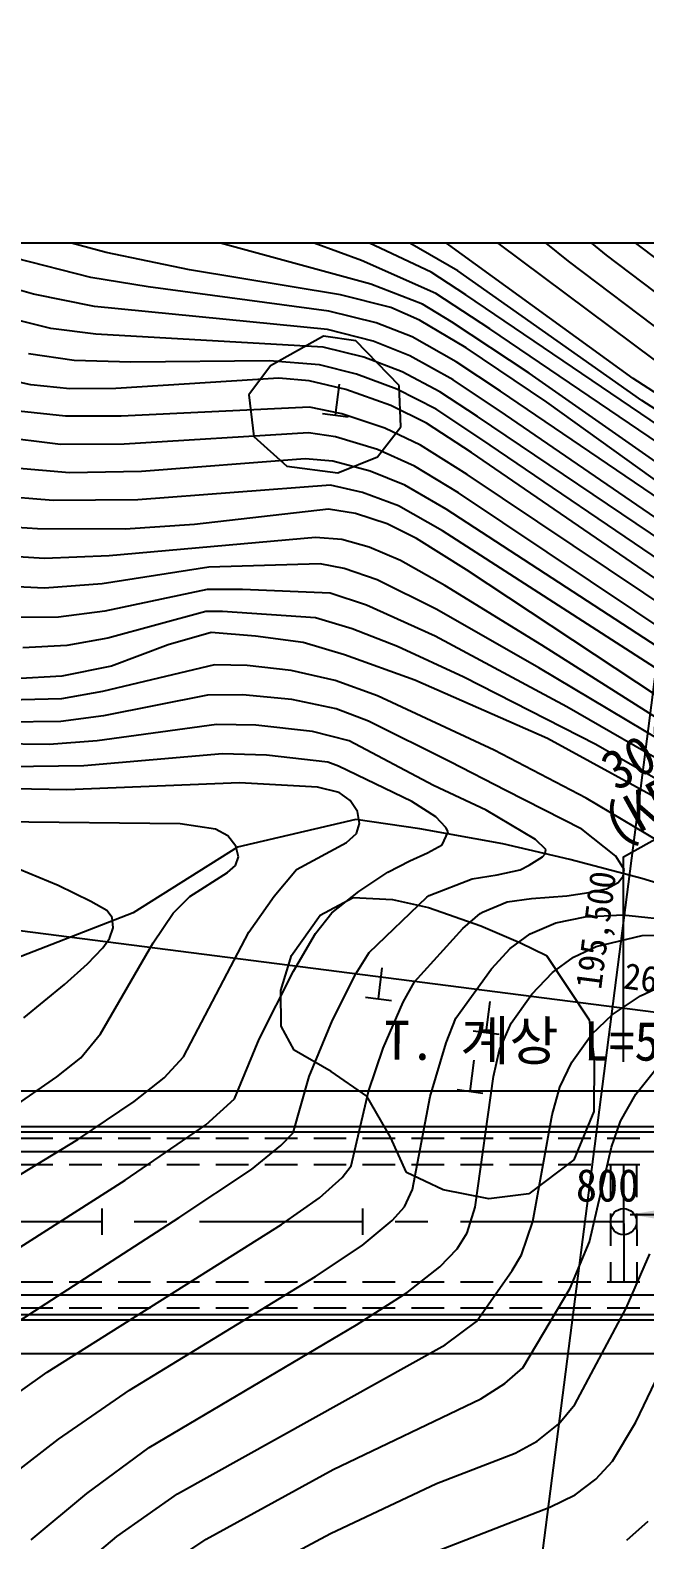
# Model space of a CAD drawing. Header units: millimetres. Extents: x 6886 to 7682, y 1103 to 1807.
# Drawn here: x 7427.2 to 7474.3, y 1449.8 to 1565.5 of the extents above; entities that cross this region are included whole.
import ezdxf
from ezdxf.xclip import XClip

# ---------------------------------------------------------------- set-up
doc = ezdxf.new("R2010")
doc.units = ezdxf.units.MM
doc.header["$LTSCALE"] = 10
doc.header["$MEASUREMENT"] = 0
doc.header["$XCLIPFRAME"] = 2
doc.linetypes.add('CENTER', pattern=[2, 1.25, -0.25, 0.25, -0.25])
doc.linetypes.add('HIDDEN', pattern=[0.375, 0.25, -0.125])
doc.layers.add('TX-PAPR', color=2, linetype='Continuous', plot=False)
doc.layers.add('TZ-BASE', color=253, linetype='Continuous')
doc.layers.add('TZ-CABL', color=4, linetype='Continuous')
doc.styles.add('HANA', font='GulimChe.ttf')
doc.styles.get("Standard").update_dxf_attribs({"font": 'GulimChe.ttf'})
doc.linetypes.add('ZIGZAG', pattern='A,0.0001,-0.2,[131,ltypeshp.shx,S=0.2,R=0,X=-0.2,Y=0],-0.4,[131,ltypeshp.shx,S=0.2,R=180,X=0.2,Y=0],-0.2', length=0.8001)
doc.dimstyles.get("Standard").update_dxf_attribs({"dimtxt": 0.18, "dimasz": 0.18, "dimexe": 0.18, "dimexo": 0.0625, "dimgap": 0.09, "dimtad": 0, "dimtih": 1, "dimtoh": 1, "dimdec": 4, "dimzin": 0, "dimdsep": 46, "dimtxsty": 'Standard', "dimcen": 0.09, "dimadec": 0, "dimazin": 0, "dimtfac": 1, "dimtdec": 4, "dimtofl": 0, "dimtmove": 0, "dimatfit": 3, "dimfxl": 0, "dimtolj": 1, "dimtzin": 0, "dimarcsym": 0})

# ---------------------------------------------------------------- blocks, each defined once
blk = doc.blocks.new('JD-GFJ6DDFJGD34XDGH')
at = {"layer": 'TZ-BASE'}
for p, q in [((474.35, -176.61), (519.53, 175)), ((486.61, 74.85, 185), (473.88, 83.3, 185)), ((487.29, 72.88, 184), (472.24, 81.59, 184)), ((485.26, 72.76, 183), (471.09, 79.46, 183)), ((498.68, 74.07, 188), (492.16, 79.57, 188)), ((501.05, 74.91, 189), (495.67, 79.55, 189)), ((479.92, 73.67, 182), (467.39, 78.27, 182)), ((495.79, 73.61, 187), (490.18, 78.13, 187)), ((460.35, 74.27, 180), (454.54, 75.86, 180)), ((480.64, 71.84, 181), (466.05, 75.84, 181)), ((502.47, 65.98, 186), (489, 76.03, 186)), ((466.72, 72.94, 180), (460.35, 74.27, 180)), ((500.73, 64.63, 185), (486.61, 74.85, 185)), ((505.02, 69.26, 188), (498.68, 74.07, 188)), ((506.75, 70.57, 189), (501.05, 74.91, 189)), ((459.17, 72.35, 179), (453.36, 73.85, 179)), ((478.3, 71.03, 180), (466.72, 72.94, 180)), ((485.62, 71.12, 182), (479.92, 73.67, 182)), ((501.4, 62.93, 184), (487.29, 72.88, 184)), ((503.43, 67.84, 187), (495.79, 73.61, 187)), ((454.76, 71.09, 178), (450.01, 72.42, 178)), ((463.55, 71.64, 179), (459.17, 72.35, 179)), ((484.58, 70.32, 181), (480.64, 71.84, 181)), ((487.92, 71.02, 183), (485.26, 72.76, 183)), ((459.46, 70.13, 178), (454.76, 71.09, 178)), ((477.41, 69.77, 179), (463.55, 71.64, 179)), ((482.15, 70.06, 180), (478.3, 71.03, 180)), ((489.74, 68.42, 182), (485.62, 71.12, 182)), ((510.9, 55.42, 183), (487.92, 71.02, 183)), ((80, 70.34), (700, -9.33)), ((456.1, 68.46, 177), (449.87, 70, 177)), ((477.3, 68.38, 178), (459.46, 70.13, 178)), ((481.04, 68.88, 179), (477.41, 69.77, 179)), ((484.36, 69.09, 180), (482.15, 70.06, 180)), ((486.82, 68.97, 181), (484.58, 70.32, 181)), ((459.54, 68.02, 177), (456.1, 68.46, 177)), ((480.82, 67.48, 178), (477.3, 68.38, 178)), ((483.79, 67.8, 179), (481.04, 68.88, 179)), ((487.93, 66.97, 180), (484.36, 69.09, 180)), ((492.76, 65.02, 181), (486.82, 68.97, 181)), ((512.3, 53.14, 182), (489.74, 68.42, 182)), ((476.97, 67.03, 177), (459.54, 68.02, 177)), ((476.99, 67.85, 176.74), (472.94, 65.58, 176.74)), ((479.47, 67.5, 176.74), (476.99, 67.85, 176.74)), ((482.8, 64.08, 176.74), (479.47, 67.5, 176.74)), ((483.63, 66.36, 178), (480.82, 67.48, 178)), ((487.17, 65.89, 179), (483.79, 67.8, 179)), ((457.9, 66, 176), (454.38, 66.51, 176)), ((462.22, 65.88, 176), (457.9, 66, 176)), ((472.84, 65.98, 176), (462.22, 65.88, 176)), ((476.69, 65.67, 176), (472.84, 65.98, 176)), ((480.1, 66.25, 177), (476.97, 67.03, 177)), ((483.03, 65.13, 177), (480.1, 66.25, 177)), ((486.94, 64.51, 178), (483.63, 66.36, 178)), ((494.13, 62.8, 180), (487.93, 66.97, 180)), ((454.56, 64.12, 175), (447.93, 65.63, 175)), ((472.94, 65.58, 176.74), (471.27, 63.36, 176.74)), ((479.53, 64.96, 176), (476.69, 65.67, 176)), ((482.63, 63.81, 176), (479.53, 64.96, 176)), ((485.92, 63.6, 177), (483.03, 65.13, 177)), ((490.58, 63.64, 179), (487.17, 65.89, 179)), ((508.7, 53.88, 181), (492.76, 65.02, 181)), ((457.56, 63.82, 175), (454.56, 64.12, 175)), ((461.08, 63.86, 175), (457.56, 63.82, 175)), ((473.58, 64.64, 175), (461.08, 63.86, 175)), ((475.89, 64.44, 175), (473.58, 64.64, 175)), ((478.72, 63.78, 175), (475.89, 64.44, 175)), ((477.91, 61.81, 174.05), (478.22, 64.19, 174.05)), ((482.15, 62.55, 175), (478.72, 63.78, 175)), ((485.64, 62.26, 176), (482.63, 63.81, 176)), ((482.93, 60.92, 176.74), (482.8, 64.08, 176.74)), ((490.94, 61.83, 178), (486.94, 64.51, 178)), ((514.47, 47.38, 179), (490.58, 63.64, 179)), ((507.15, 60.45, 185), (500.73, 64.63, 185)), ((471.27, 63.36, 176.74), (471.65, 60.18, 176.74)), ((484.89, 61.2, 175), (482.15, 62.55, 175)), ((488.81, 61.71, 177), (485.92, 63.6, 177)), ((508.57, 52.42, 180), (494.13, 62.8, 180)), ((509.66, 57.62, 184), (501.4, 62.93, 184)), ((457.22, 61.72, 174), (453.63, 62.11, 174)), ((461.49, 61.73, 174), (457.22, 61.72, 174)), ((475.94, 62.41, 174), (461.49, 61.73, 174)), ((478.41, 61.91, 174), (475.94, 62.41, 174)), ((476.92, 61.94, 174.05), (478.9, 61.68, 174.05)), ((481.69, 60.82, 174), (478.41, 61.91, 174)), ((489.06, 60, 176), (485.64, 62.26, 176)), ((516.16, 43.22, 177), (488.81, 61.71, 177)), ((512.76, 46.9, 178), (490.94, 61.83, 178)), ((456.83, 59.57, 173), (449.86, 60.43, 173)), ((475.84, 60.45, 173), (461.71, 59.58, 173)), ((471.65, 60.18, 176.74), (474.19, 57.89, 176.74)), ((477.92, 60.14, 173), (475.84, 60.45, 173)), ((481.14, 58.62, 176.74), (482.93, 60.92, 176.74)), ((484.44, 59.52, 174), (481.69, 60.82, 174)), ((488.35, 58.94, 175), (484.89, 61.2, 175)), ((461.71, 59.58, 173), (456.83, 59.57, 173)), ((481.13, 59.18, 173), (477.92, 60.14, 173)), ((483.97, 57.91, 173), (481.13, 59.18, 173)), ((488.02, 57.27, 174), (484.44, 59.52, 174)), ((516.29, 41.5, 176), (489.06, 60, 176)), ((457.53, 57.4, 172), (450.93, 57.95, 172)), ((475.59, 58.46, 172), (463.05, 57.5, 172)), ((474.19, 57.89, 176.74), (478.09, 57.4, 176.74)), ((477.71, 58.29, 172), (475.59, 58.46, 172)), ((480.59, 57.52, 172), (477.71, 58.29, 172)), ((478.09, 57.4, 176.74), (481.14, 58.62, 176.74)), ((487.34, 55.85, 173), (483.97, 57.91, 173)), ((516.03, 39.95, 175), (488.35, 58.94, 175)), ((463.05, 57.5, 172), (457.53, 57.4, 172)), ((483.24, 56.44, 172), (480.59, 57.52, 172)), ((516.24, 38.32, 174), (488.02, 57.27, 174)), ((456.29, 55.26, 171), (447.48, 55.97, 171)), ((477.53, 56.44, 171), (462.78, 55.32, 171)), ((480, 55.89, 171), (477.53, 56.44, 171)), ((482.74, 54.87, 171), (480, 55.89, 171)), ((486.41, 54.6, 172), (483.24, 56.44, 172)), ((511.19, 39.88, 173), (487.34, 55.85, 173)), ((462.78, 55.32, 171), (456.29, 55.26, 171)), ((477.38, 54.61, 170), (467.11, 53.43, 170)), ((479.46, 54.26, 170), (477.38, 54.61, 170)), ((486.12, 52.94, 171), (482.74, 54.87, 171)), ((515.35, 35.74, 172), (486.41, 54.6, 172)), ((455.09, 53.1, 170), (446.25, 53.65, 170)), ((467.11, 53.43, 170), (461.81, 53.08, 170)), ((481.88, 53.49, 170), (479.46, 54.26, 170)), ((484.13, 52.36, 170), (481.88, 53.49, 170)), ((461.81, 53.08, 170), (455.09, 53.1, 170)), ((476.38, 52.44, 169), (460.58, 51.03, 169)), ((478.4, 52.28, 169), (476.38, 52.44, 169)), ((480.51, 51.68, 169), (478.4, 52.28, 169)), ((487.97, 49.95, 170), (484.13, 52.36, 170)), ((514.64, 34.59, 171), (486.12, 52.94, 171)), ((455.61, 50.83, 169), (447.86, 51.27, 169)), ((460.58, 51.03, 169), (455.61, 50.83, 169)), ((482.9, 50.66, 169), (480.51, 51.68, 169)), ((468.2, 50.15, 168), (460.04, 48.88, 168)), ((476.75, 50.41, 168), (468.2, 50.15, 168)), ((478.59, 50.06, 168), (476.75, 50.41, 168)), ((481.11, 49.19, 168), (478.59, 50.06, 168)), ((486.3, 48.76, 169), (482.9, 50.66, 169)), ((506.62, 37.62, 170), (487.97, 49.95, 170)), ((455.62, 48.56, 168), (449.18, 48.87, 168)), ((460.04, 48.88, 168), (455.62, 48.56, 168)), ((485.69, 46.92, 168), (481.11, 49.19, 168)), ((493.74, 44.18, 169), (486.3, 48.76, 169)), ((468.08, 48.46, 167), (460.24, 46.79, 167)), ((470.78, 48.45, 167), (468.08, 48.46, 167)), ((477.52, 48.16, 167), (470.78, 48.45, 167)), ((480.3, 47.26, 167), (477.52, 48.16, 167)), ((456.7, 46.34, 167), (452.9, 46.31, 167)), ((460.24, 46.79, 167), (456.7, 46.34, 167)), ((467.99, 46.76, 166), (460.46, 44.73, 166)), ((469.25, 46.77, 166), (467.99, 46.76, 166)), ((476.4, 46.27, 166), (469.25, 46.77, 166)), ((485.57, 44.86, 167), (480.3, 47.26, 167)), ((493.5, 42.45, 168), (485.69, 46.92, 168)), ((468.38, 45.16, 165), (465.09, 44.2, 165)), ((471.78, 44.86, 165), (468.38, 45.16, 165)), ((479.19, 45.44, 166), (476.4, 46.27, 166)), ((482.67, 44.07, 166), (479.19, 45.44, 166)), ((457.32, 44.16, 166), (453.96, 43.97, 166)), ((460.46, 44.73, 166), (457.32, 44.16, 166)), ((465.09, 44.2, 165), (460.75, 42.56, 165)), ((475.43, 44.39, 165), (471.78, 44.86, 165)), ((478.61, 43.43, 165), (475.43, 44.39, 165)), ((487.76, 41.73, 166), (482.67, 44.07, 166)), ((495.64, 39.45, 167), (485.57, 44.86, 167)), ((510.27, 33.69, 169), (493.74, 44.18, 169)), ((484, 41.5, 165), (478.61, 43.43, 165)), ((456.94, 41.81, 165), (453.34, 41.59, 165)), ((460.75, 42.56, 165), (456.94, 41.81, 165)), ((468.65, 42.67, 164), (460.05, 40.63, 164)), ((471.15, 42.63, 164), (468.65, 42.67, 164)), ((474.51, 42.24, 164), (471.15, 42.63, 164)), ((477.89, 41.47, 164), (474.51, 42.24, 164)), ((497.87, 36.56, 166), (487.76, 41.73, 166)), ((506.87, 34.46, 168), (493.5, 42.45, 168)), ((460.05, 40.63, 164), (456.93, 40.08, 164)), ((481.15, 40.3, 164), (477.89, 41.47, 164)), ((494.16, 37.03, 165), (484, 41.5, 165)), ((456.93, 40.08, 164), (452.82, 39.96, 164)), ((468.11, 40.34, 163), (460.13, 38.77, 163)), ((470.8, 40.38, 163), (468.11, 40.34, 163)), ((474.58, 40.01, 163), (470.8, 40.38, 163)), ((477.96, 39.3, 163), (474.58, 40.01, 163)), ((490.09, 36.14, 164), (481.15, 40.3, 164)), ((506.28, 33.32, 167), (495.64, 39.45, 167)), ((456.87, 38.33, 163), (452.66, 38.27, 163)), ((460.13, 38.77, 163), (456.87, 38.33, 163)), ((480.44, 38.37, 163), (477.96, 39.3, 163)), ((486.7, 35.24, 163), (480.44, 38.37, 163)), ((468.79, 38.11, 162), (459.65, 36.85, 162)), ((471.81, 38.05, 162), (468.79, 38.11, 162)), ((476.17, 37.57, 162), (471.81, 38.05, 162)), ((478.98, 36.86, 162), (476.17, 37.57, 162)), ((505.98, 30.56, 165), (494.16, 37.03, 165)), ((455.97, 36.57, 162), (451.29, 36.63, 162)), ((459.65, 36.85, 162), (455.97, 36.57, 162)), ((485.42, 33.42, 162), (478.98, 36.86, 162)), ((497.14, 32.46, 164), (490.09, 36.14, 164)), ((507.35, 31.15, 166), (497.87, 36.56, 166)), ((458.62, 34.94, 161), (452.82, 34.87, 161)), ((469.25, 35.85, 161), (458.62, 34.94, 161)), ((472.63, 35.75, 161), (469.25, 35.85, 161)), ((477.33, 35.22, 161), (472.63, 35.75, 161)), ((478.16, 34.9, 161), (477.33, 35.22, 161)), ((483.78, 32.2, 161), (478.16, 34.9, 161)), ((490.98, 33.04, 163), (486.7, 35.24, 163)), ((470.56, 33.62, 160), (457.32, 33.09, 160)), ((476.55, 33.3, 160), (470.56, 33.62, 160)), ((457.32, 33.09, 160), (450.76, 33.21, 160)), ((478.19, 32.9, 160), (476.55, 33.3, 160)), ((479.04, 32.29, 160), (478.19, 32.9, 160)), ((489.46, 31.53, 162), (485.42, 33.42, 162)), ((496.81, 30.09, 163), (490.98, 33.04, 163)), ((503.75, 28.52, 164), (497.14, 32.46, 164)), ((479.6, 31.43, 160), (479.04, 32.29, 160)), ((479.76, 30.51, 160), (479.6, 31.43, 160)), ((485.61, 31.03, 161), (483.78, 32.2, 161)), ((493.25, 29.28, 162), (489.46, 31.53, 162)), ((466.01, 30.5, 159), (452.06, 30.64, 159)), ((468.72, 30.09, 159), (466.01, 30.5, 159)), ((469.67, 29.56, 159), (468.72, 30.09, 159)), ((479.49, 30.81, 150.13), (470.4, 28.69, 150.13)), ((484.38, 30.11, 150.13), (479.49, 30.81, 150.13)), ((479.53, 29.76, 160), (479.76, 30.51, 160)), ((490.75, 28.97, 150.13), (484.38, 30.11, 150.13)), ((486.38, 30.22, 161), (485.61, 31.03, 161)), ((486.56, 29.87, 161), (486.38, 30.22, 161)), ((499.4, 28, 163), (496.81, 30.09, 163)), ((470.28, 28.79, 159), (469.67, 29.56, 159)), ((474.93, 27, 160), (478.77, 29.05, 160)), ((478.77, 29.05, 160), (479.53, 29.76, 160)), ((486.1, 28.88, 161), (486.56, 29.87, 161)), ((495.88, 27.75, 160.98), (490.75, 28.97, 160.98)), ((494.03, 28.52, 162), (493.25, 29.28, 162)), ((470.4, 28.69, 150.13), (462.4, 23.67, 150.13)), ((470.26, 27.3, 159), (470.48, 27.96, 159)), ((470.48, 27.96, 159), (470.28, 28.79, 159)), ((483.63, 27.66, 161), (484.97, 28.26, 161)), ((484.97, 28.26, 161), (486.1, 28.88, 161)), ((492.77, 27.31, 162), (493.79, 27.95, 162)), ((493.79, 27.95, 162), (493.99, 28.2, 162)), ((493.99, 28.2, 162), (494.03, 28.52, 162)), ((500.04, 26.98, 163), (499.4, 28, 163)), ((456.67, 25.76, 158), (453.69, 26.99, 158)), ((466.75, 24.92, 159), (469.65, 26.77, 159)), ((469.65, 26.77, 159), (470.26, 27.3, 159)), ((473.21, 24.95, 160), (474.93, 27, 160)), ((479.71, 25.3, 161), (481.92, 26.78, 161)), ((481.92, 26.78, 161), (483.63, 27.66, 161)), ((490.31, 26.58, 162), (492.07, 26.96, 162)), ((492.07, 26.96, 162), (492.77, 27.31, 162)), ((501.4, 26.3, 160.98), (495.88, 27.75, 160.98)), ((499.98, 26.49, 163), (500.04, 26.98, 163)), ((459.16, 24.54, 158), (456.67, 25.76, 158)), ((485.09, 25, 162), (488.4, 26.28, 162)), ((488.4, 26.28, 162), (490.31, 26.58, 162)), ((497.35, 25.24, 163), (498.7, 25.5, 163)), ((498.7, 25.5, 163), (499.59, 25.99, 163)), ((499.59, 25.99, 163), (499.98, 26.49, 163)), ((507.06, 24.6, 160.98), (501.4, 26.3, 160.98)), ((460.4, 23.84, 158), (459.16, 24.54, 158)), ((465.49, 23.64, 159), (466.75, 24.92, 159)), ((471.28, 22.18, 160), (473.21, 24.95, 160)), ((476.75, 23.49, 164.73), (479.28, 24.85, 164.73)), ((477.65, 23.68, 161), (479.71, 25.3, 161)), ((479.28, 24.85, 164.73), (482.28, 24.7, 164.73)), ((480.49, 20.64, 162), (484.92, 24.88, 162)), ((482.28, 24.7, 164.73), (485.04, 24.07, 164.73)), ((484.92, 24.88, 162), (485.09, 25, 162)), ((489.18, 23.71, 163), (491.09, 24.5, 163)), ((491.09, 24.5, 163), (492.94, 24.76, 163)), ((492.94, 24.76, 163), (495.66, 24.96, 163)), ((495.66, 24.96, 163), (497.35, 25.24, 163)), ((462.4, 23.67, 150.13), (450.92, 19.19, 150.13)), ((460.81, 23.3, 158), (460.4, 23.84, 158)), ((460.89, 22.51, 158), (460.81, 23.3, 158)), ((463.94, 21.37, 159), (465.49, 23.64, 159)), ((474.54, 20.4, 164.73), (476.75, 23.49, 164.73)), ((476.39, 22.08, 161), (477.65, 23.68, 161)), ((485.04, 24.07, 164.73), (489.07, 22.67, 164.73)), ((487.68, 22.46, 163), (489.02, 23.63, 163)), ((489.02, 23.63, 163), (489.18, 23.71, 163)), ((494.8, 22.9, 164), (497.07, 23.37, 164)), ((497.07, 23.37, 164), (499.95, 23.51, 164)), ((499.95, 23.51, 164), (507.32, 22.73, 164)), ((460.6, 21.7, 158), (460.89, 22.51, 158)), ((466.26, 12.63, 160), (471.28, 22.18, 160)), ((474.7, 19.2, 161), (476.39, 22.08, 161)), ((483.98, 18.38, 163), (487.68, 22.46, 163)), ((489.07, 22.67, 164.73), (492.09, 21.36, 164.73)), ((491.3, 20.93, 164), (492.84, 22.06, 164)), ((492.84, 22.06, 164), (494.8, 22.9, 164)), ((501.43, 21.93, 165), (505.85, 22.05, 165)), ((458.91, 19.75, 158), (460.09, 20.99, 158)), ((459.91, 14.4, 159), (463.94, 21.37, 159)), ((460.09, 20.99, 158), (460.6, 21.7, 158)), ((489.89, 19.38, 164), (491.3, 20.93, 164)), ((492.09, 21.36, 164.73), (494.09, 20.4, 164.73)), ((496.16, 20.27, 165), (497.89, 21.08, 165)), ((497.89, 21.08, 165), (501.43, 21.93, 165)), ((457.14, 18.17, 158), (458.91, 19.75, 158)), ((473.74, 17.73, 164.73), (474.54, 20.4, 164.73)), ((479.47, 19, 162), (480.49, 20.64, 162)), ((494.09, 20.4, 164.73), (497.36, 15.46, 164.73)), ((494.55, 19.1, 165), (496.16, 20.27, 165)), ((472.06, 13.99, 161), (474.7, 19.2, 161)), ((477.68, 15.44, 162), (479.47, 19, 162)), ((481.21, 17.07, 163.42), (481.51, 19.45, 163.42)), ((487.14, 15.61, 164), (489.89, 19.38, 164)), ((492.97, 17.43, 165), (494.55, 19.1, 165)), ((454.04, 15.62, 158), (457.14, 18.17, 158)), ((473.76, 14.98, 164.73), (473.74, 17.73, 164.73)), ((483.11, 16.83, 163), (483.98, 18.38, 163)), ((491.39, 15.21, 165), (492.97, 17.43, 165)), ((501.31, 17.32, 166), (503.21, 18.21, 166)), ((480.21, 17.2, 163.42), (482.2, 16.95, 163.42)), ((481.57, 13.3, 163), (483.11, 16.83, 163)), ((489.47, 14.5, 165.18), (489.77, 16.88, 165.18)), ((499.14, 15.87, 166), (501.31, 17.32, 166)), ((475.9, 11.12, 162), (477.68, 15.44, 162)), ((486.4, 13.71, 164), (487.14, 15.61, 164)), ((490.49, 13.18, 165), (491.39, 15.21, 165)), ((497.36, 15.46, 164.73), (497.76, 12.4, 164.73)), ((497.58, 14.36, 166), (499.14, 15.87, 166)), ((458.4, 12.56, 159), (459.91, 14.4, 159)), ((470.18, 9.41, 161), (472.06, 13.99, 161)), ((474.75, 13.15, 164.73), (473.76, 14.98, 164.73)), ((488.48, 14.63, 165.18), (490.46, 14.37, 165.18)), ((496.04, 12.23, 166), (497.58, 14.36, 166)), ((477.59, 11.52, 164.73), (474.75, 13.15, 164.73)), ((480.46, 9.97, 163), (481.57, 13.3, 163)), ((485.17, 9.6, 164), (486.4, 13.71, 164)), ((490.02, 11.12, 165), (490.49, 13.18, 165)), ((456.55, 11.09, 159), (458.4, 12.56, 159)), ((464.79, 11.02, 160), (466.26, 12.63, 160)), ((488.23, 9.99, 165.01), (488.54, 12.37, 165.01)), ((495.11, 10.3, 166), (496.04, 12.23, 166)), ((497.76, 12.4, 164.73), (497.72, 8.45, 164.73)), ((500.94, 9.78, 167), (502.37, 11.57, 167)), ((452.96, 8.59, 159), (456.55, 11.09, 159)), ((462.49, 9.21, 160), (464.79, 11.02, 160)), ((474.67, 6.81, 162), (475.9, 11.12, 162)), ((480.32, 9.63, 164.73), (477.59, 11.52, 164.73)), ((488.62, 1.11, 165), (490.02, 11.12, 165)), ((700, 10), (80, 10)), ((467.97, 7.42, 161), (470.18, 9.41, 161)), ((479.13, 4.29, 163), (480.46, 9.97, 163)), ((482.13, 6.47, 164.73), (480.32, 9.63, 164.73)), ((483.83, 2.47, 164), (485.17, 9.6, 164)), ((487.24, 10.12, 165.01), (489.22, 9.86, 165.01)), ((494.54, 8.2, 166), (495.11, 10.3, 166)), ((499.76, 7.7, 167), (500.94, 9.78, 167)), ((458.16, 6.29, 160), (462.49, 9.21, 160)), ((493.05, 0.01, 166), (494.54, 8.2, 166)), ((497.72, 8.45, 164.73), (496.19, 4.74, 164.73)), ((80, 7.29), (700, 7.29)), ((461.81, 3.19, 161), (467.97, 7.42, 161)), ((499.08, 5.7, 167), (499.76, 7.7, 167)), ((80, 6.89), (700, 6.89)), ((437.15, -6.43, 160), (458.16, 6.29, 160)), ((471.48, 4.01, 162), (473.73, 5.84, 162)), ((473.73, 5.84, 162), (474.67, 6.81, 162)), ((483.36, 3.78, 164.73), (482.13, 6.47, 164.73)), ((496.19, 4.74, 164.73), (492.73, 2.13, 164.73)), ((497.4, -1.55, 167), (499.08, 5.7, 167)), ((465.93, 0.32, 162), (471.48, 4.01, 162)), ((478.42, 3.38, 163), (479.13, 4.29, 163)), ((486.18, 2.45, 164.73), (483.36, 3.78, 164.73)), ((439.42, -11.07, 161), (461.81, 3.19, 161)), ((476.69, 1.84, 163), (478.42, 3.38, 163)), ((483.2, 1.15, 164), (483.83, 2.47, 164)), ((489.68, 1.76, 164.73), (486.18, 2.45, 164.73)), ((473.78, -0.21, 163), (476.69, 1.84, 163)), ((492.73, 2.13, 164.73), (489.68, 1.76, 164.73)), ((443.83, -13.97, 162), (465.93, 0.32, 162)), ((460, 1), (460, -1)), ((479.96, -1.83, 164), (482.26, 0.08, 164)), ((480, 1), (480, -1)), ((482.26, 0.08, 164), (483.2, 1.15, 164)), ((488.02, -0.85, 165), (488.62, 1.11, 165)), ((492.18, -2.55, 166), (493.05, 0.01, 166)), ((500, 1), (500, -1)), ((455.83, -11.52, 163), (473.78, -0.21, 163)), ((487.24, -2.09, 165), (488.02, -0.85, 165)), ((476.39, -4.21, 164), (479.96, -1.83, 164)), ((485.92, -3.46, 165), (487.24, -2.09, 165)), ((495.91, -5.09, 167), (497.4, -1.55, 167)), ((483.41, -5.42, 165), (485.92, -3.46, 165)), ((491.47, -3.75, 166), (492.18, -2.55, 166)), ((500.19, -6.63, 168), (502.01, -2.46, 168)), ((462.14, -12.91, 164), (476.39, -4.21, 164)), ((488.73, -7.65, 166), (491.47, -3.75, 166)), ((500.93, -15.36, 169), (506.33, -4.12, 169)), ((479.53, -7.9, 165), (483.41, -5.42, 165)), ((492.27, -11.19, 167), (495.91, -5.09, 167)), ((496.27, -14.01, 168), (500.19, -6.63, 168)), ((80, -7.11), (700, -7.11)), ((80, -7.51), (700, -7.51)), ((463.63, -17.31, 165), (479.53, -7.9, 165)), ((486.33, -9.44, 166), (488.73, -7.65, 166)), ((80, -10.11), (700, -10.11)), ((465.81, -20.86, 166), (486.33, -9.44, 166)), ((447.03, -17.79, 163), (455.83, -11.52, 163)), ((490.89, -12.4, 167), (492.27, -11.19, 167)), ((489.06, -13.57, 167), (490.89, -12.4, 167)), ((456.68, -16.66, 164), (462.14, -12.91, 164)), ((477.74, -18.98, 167), (489.06, -13.57, 167)), ((495.03, -15.5, 168), (496.27, -14.01, 168)), ((493.39, -16.82, 168), (495.03, -15.5, 168)), ((499.16, -18.34, 169), (500.93, -15.36, 169)), ((450.07, -21.78, 164), (456.68, -16.66, 164)), ((458.85, -20.82, 165), (463.63, -17.31, 165)), ((491.68, -17.74, 168), (493.39, -16.82, 168)), ((485.67, -20.06, 168), (491.68, -17.74, 168)), ((497.88, -19.72, 169), (499.16, -18.34, 169)), ((468, -24.33, 167), (477.74, -18.98, 167)), ((454.6, -24.39, 165), (458.85, -20.82, 165)), ((477.54, -23.89, 168), (485.67, -20.06, 168)), ((496.28, -20.93, 169), (497.88, -19.72, 169)), ((461.16, -24.13, 166), (465.81, -20.86, 166)), ((479.98, -27.45, 169), (494.34, -21.88, 169)), ((494.34, -21.88, 169), (496.28, -20.93, 169)), ((500.24, -24.4, 170), (501.88, -22.94, 170)), ((457.69, -27.04, 166), (461.16, -24.13, 166)), ((470.29, -27.75, 168), (477.54, -23.89, 168)), ((463.83, -27.13, 167), (468, -24.33, 167))]:
    blk.add_line(p, q, dxfattribs=at)
at = {"layer": 'TZ-BASE', "linetype": 'CENTER', "flags": 128}
blk.add_lwpolyline([(700, 0), (80, 0), (0, 0)], dxfattribs=at)
at = {"layer": 'TZ-BASE'}
blk.add_circle((500, 0), 1, dxfattribs=at)
at = {"layer": 'TZ-BASE', "style": 'HANA'}
for s, height, rotation, p in [('195,500', 2, 82.6776, (498.28, 17.74, 275)), ('261,700', 2, 352.6776, (499.92, 17.88, 275)), ('T. 계상 L=5,580M', 3, 359.7997, (481.67, 12.41))]:
    blk.add_text(s, height=height, rotation=rotation, dxfattribs=at).set_placement(p)
blk.add_text('800', height=2.5, dxfattribs=at).set_placement((496.35, 1.54))

msp = doc.modelspace()

# ---------------------------------------------------------------- linework, layer by layer
at = {"layer": 'TX-PAPR', "flags": 128}
msp.add_lwpolyline([(7672.65, 1549.18), (6972.65, 1549.18), (6972.65, 1399.18), (7672.65, 1399.18)], close=True, dxfattribs=at)
at = {"layer": 'TZ-BASE', "flags": 128}
msp.add_lwpolyline([(7472.65, 1486.43), (7472.65, 1502.13), (7485.31, 1509.21)], dxfattribs=at)
at = {"layer": 'TZ-CABL', "linetype": 'HIDDEN'}
for points in [[(6972.65, 1480.57), (7672.65, 1480.57)], [(6972.65, 1479.57), (7672.65, 1479.57)], [(6972.65, 1478.57), (7672.65, 1478.57)], [(7471.65, 1478.57), (7471.66, 1469.57)], [(7473.65, 1478.57), (7473.66, 1469.57)], [(6972.65, 1469.57), (7672.65, 1469.57)], [(6972.65, 1468.57), (7672.65, 1468.57)], [(6972.65, 1467.57), (7672.65, 1467.57)]]:
    msp.add_lwpolyline(points, dxfattribs=at)
at = {"layer": 'TZ-CABL', "linetype": 'ZIGZAG', "ltscale": 0.5}
for points in [[(6972.65, 1479.57), (7672.65, 1479.57)], [(7472.65, 1478.57), (7472.66, 1469.57)], [(6972.65, 1468.57), (7672.65, 1468.57)]]:
    msp.add_lwpolyline(points, dxfattribs=at)

# ---------------------------------------------------------------- block references
at = {"layer": 'TZ-BASE'}
ref = msp.add_blockref('JD-GFJ6DDFJGD34XDGH', (6972.65, 1474.18), dxfattribs=at)
XClip(ref).set_block_clipping_path([(-0.0000000017, -75.0000000122), (700.0000000016, 75.0000000037)])

# ---------------------------------------------------------------- texts
for s, p in [('304K800', (7472.07, 1507.14)), ('(KPR316K647)', (7472.14, 1502.99))]:
    msp.add_text(s, height=3, rotation=29.2387, dxfattribs=at).set_placement(p)

# ---------------------------------------------------------------- leaders
msp.add_leader([(7473.15, 1474.73), (7497.81, 1474.73)], dimstyle='Standard', override={"dimtxt": 3, "dimasz": 3, "dimexe": 2, "dimexo": 3, "dimgap": 1, "dimtad": 0, "dimtih": 0, "dimcen": 1, "dimaunit": 1, "dimadec": 8, "dimtix": 1, "dimtofl": 1, "dimtmove": 2, "dimtvp": 2}, dxfattribs=at)

doc.saveas('drawing.dxf')
